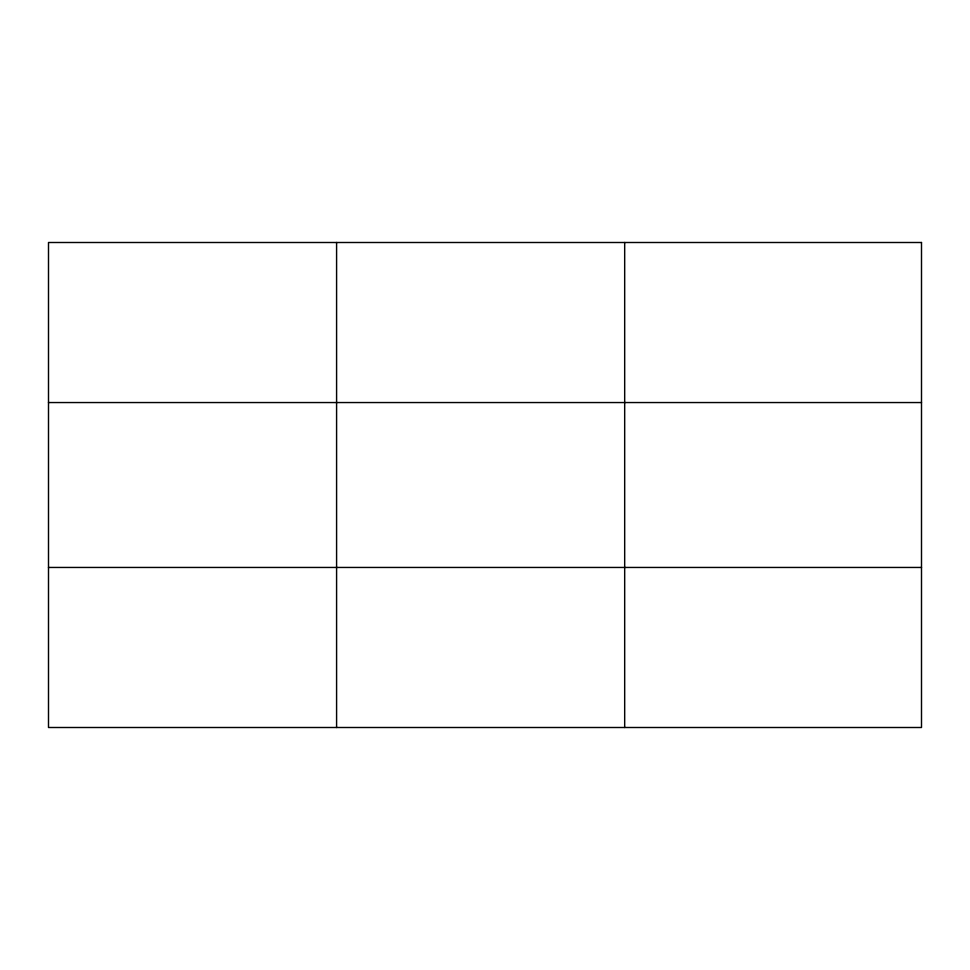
<?xml version="1.0" encoding="UTF-8"?>
<svg xmlns="http://www.w3.org/2000/svg" width="970" height="970" viewBox="0 0 970 970"><rect width="100%" height="100%" fill="white"/><g stroke="black" fill="none" stroke-linecap="round" stroke-linejoin="round"><path stroke-width="1.45" d="M336.59 727.5L336.59 242.5M624.68 727.5L624.68 242.5M48.5 402.55L921.5 402.55M48.5 567.45L921.5 567.45M921.5 242.5L48.5 242.5L48.5 727.5L921.5 727.5L921.5 242.5"/></g></svg>
